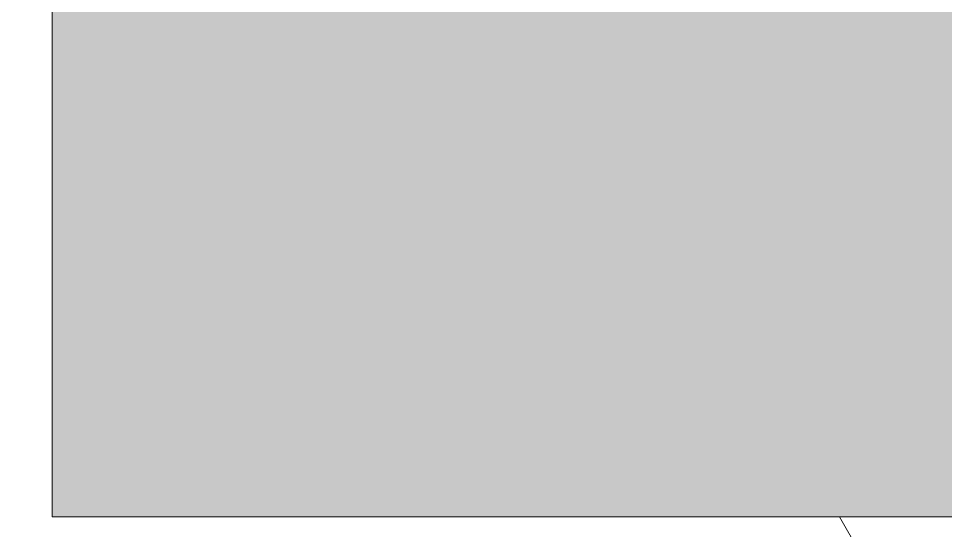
# Model space of a CAD drawing. Header units: inches. Extents: x -4169 to -1846, y 9706 to 12377.
# Drawn here: x -3498.081 to -3497.179, y 10968.076 to 10968.575 of the extents above; entities that cross this region are included whole.
import ezdxf

# ---------------------------------------------------------------- set-up
doc = ezdxf.new("R2010")
doc.units = ezdxf.units.IN
doc.header["$MEASUREMENT"] = 0
for name, color, linetype, lineweight in [('A-WALL', 113, 'Continuous', 18), ('A-WALL-PATT-4', 111, 'Continuous', 9), ('I-WALL', 2, 'Continuous', 18)]:
    doc.layers.add(name, color=color, linetype=linetype, lineweight=lineweight)

msp = doc.modelspace()

# ---------------------------------------------------------------- hatches: boundary and pattern name
at = {"layer": 'A-WALL-PATT-4'}
h = msp.add_hatch(dxfattribs=at)
h.set_pattern_fill('FP_1', color=256, style=0, pattern_type=2)
h.set_pattern_definition([(0, (0, 0), (20.48, 5.12), [0.845, -14.515, 0.845, -14.515, -81.92]), (0, (0, 0), (20.48, 5.12), [-30.72, 0.845, -29.875, 0.845, -14.515, -35.84]), (0, (0, 0), (20.48, 5.12), [-76.8, 0.845, -9.395, 0.845, -24.755]), (120, (7.68, 2.56), (-14.67405, 15.1762003), [0.845, -14.515, 0.845, -14.515, -81.92]), (120, (7.68, 2.56), (-14.67405, 15.1762003), [-30.72, 0.845, -29.875, 0.845, -14.515, -35.84]), (120, (7.68, 2.56), (-14.67405, 15.1762003), [-76.8, 0.845, -9.395, 0.845, -24.755]), (240, (10.24, 12.8), (-5.80595, -20.2962003), [0.845, -14.515, 0.845, -14.515, -81.92]), (240, (10.24, 12.8), (-5.80595, -20.2962003), [-30.72, 0.845, -29.875, 0.845, -14.515, -35.84]), (240, (10.24, 12.8), (-5.80595, -20.2962003), [-76.8, 0.845, -9.395, 0.845, -24.755])])
h.paths.add_polyline_path([(-3498.67374, 10967.4644), (-3480.04874, 10967.4644), (-3480.04874, 10968.0894), (-3498.67374, 10968.0894)], flags=0)
at = {"layer": 'I-WALL'}
msp.add_hatch(color=256, dxfattribs=at).paths.add_polyline_path([(-3479.54874, 10968.0894), (-3479.54874, 10968.5894), (-3498.04874, 10968.5894), (-3498.04874, 10968.0894), (-3480.04874, 10968.0894)], flags=0)

# ---------------------------------------------------------------- linework, layer by layer
at = {"layer": 'A-WALL'}
for p in [(-3498.04874, 10969.4894), (-3479.54874, 10968.0894)]:
    msp.add_line(p, (-3498.04874, 10968.0894), dxfattribs=at)

doc.saveas('drawing.dxf')
